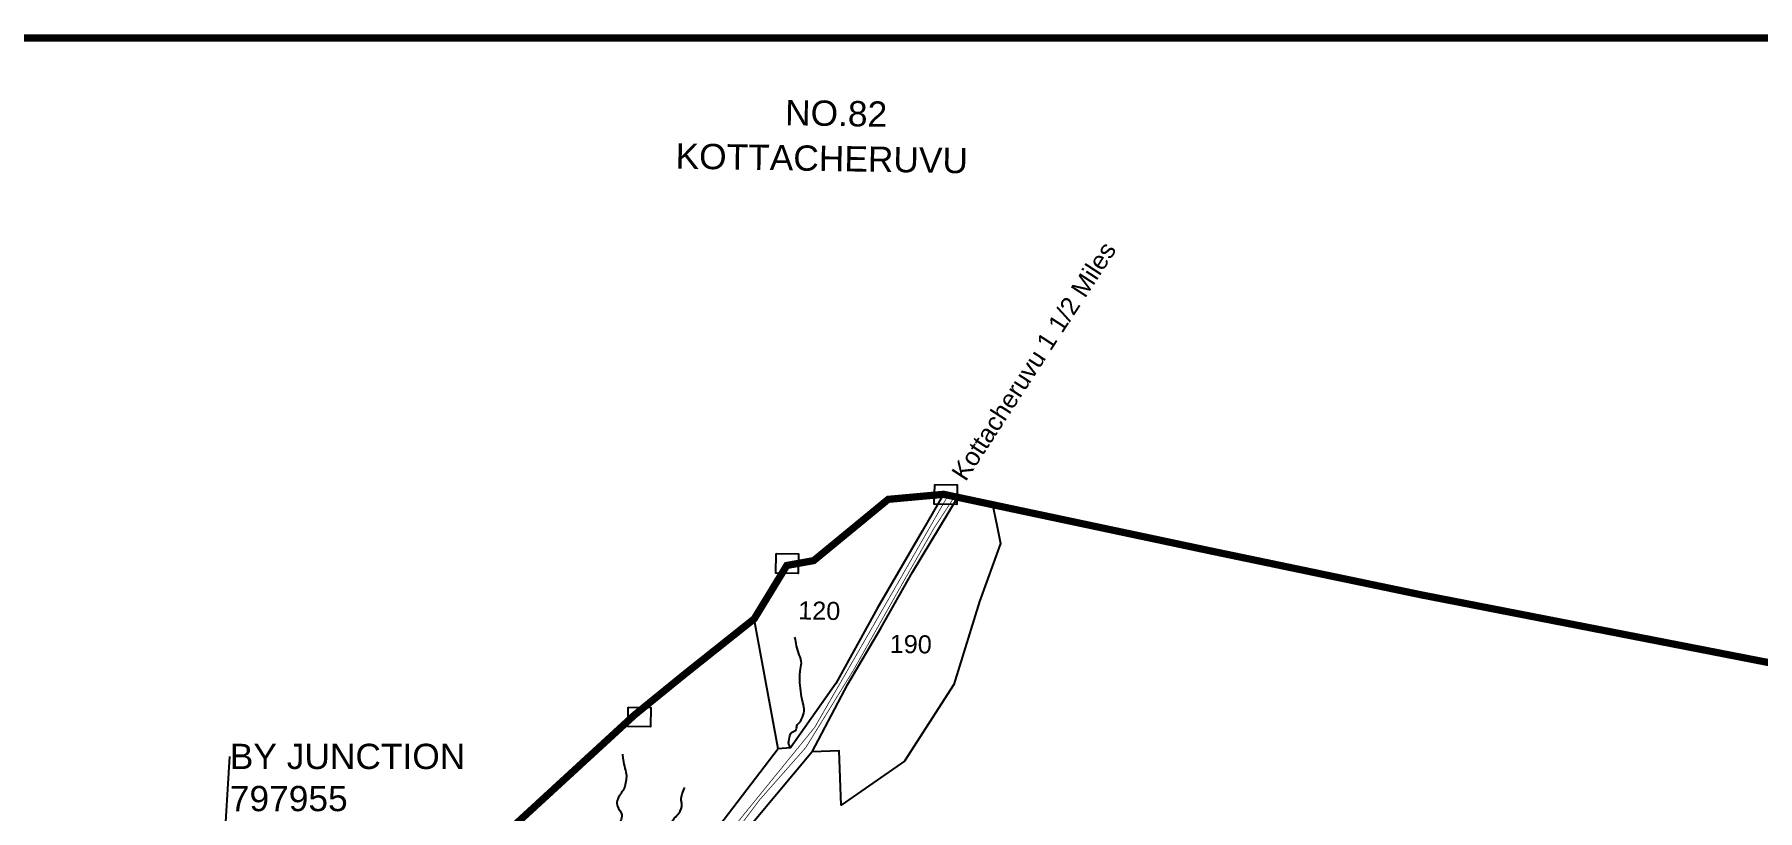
# Model space of a CAD drawing. Header units: feet. Extents: x 795890 to 801423, y 1560112 to 1569674.
# Drawn here: x 797744 to 800129, y 1568600 to 1569674 of the extents above; entities that cross this region are included whole.
import ezdxf
from ezdxf import colors
from ezdxf.entities.mleader import LeaderData, LeaderLine
from ezdxf.enums import TextEntityAlignment as Align
from ezdxf.math import Vec2, Vec3

# ---------------------------------------------------------------- set-up
doc = ezdxf.new("R2010")
doc.units = ezdxf.units.FT
doc.header["$LTSCALE"] = 15
doc.header["$MEASUREMENT"] = 0
doc.linetypes.add('HIDDEN2', pattern=[0.1875, 0.125, -0.0625])
for name, color, linetype in [('CRDS STONES', 7, 'Continuous'), ('PLOT', 7, 'Continuous'), ('PLOT NO', 7, 'Continuous'), ('ROADS', 6, 'Continuous'), ('TANKS-STREAM', 4, 'Continuous'), ('TEXT', 1, 'Continuous'), ('VILLAGE STONES', 240, 'Continuous')]:
    doc.layers.add(name, color=color, linetype=linetype)
doc.layers.add('VILLAGE BOUNDRY', color=5, linetype='HIDDEN2', lineweight=100)
doc.styles.get("Standard").update_dxf_attribs({"font": 'arial.ttf'})

msp = doc.modelspace()

# ---------------------------------------------------------------- linework, layer by layer
at = {"layer": 'PLOT'}
for points in [[(799002.8, 1569037.3), (798973, 1568986.2), (798910.9, 1568879.1), (798853.4, 1568775.2), (798790.7, 1568686.3), (798773.9, 1568684.9), (798740.6, 1568864.9)], [(799070.6, 1569023), (799076.4, 1568994.6), (799081.4, 1568969), (799052.2, 1568888.7), (799016.8, 1568773.8), (798948.4, 1568667.8), (798861, 1568606.8), (798858.2, 1568682.4), (798821, 1568680.9), (798870, 1568774.7), (798915.7, 1568852.2), (798959.8, 1568929.4), (799022.3, 1569033.2)], [(798773.9, 1568684.9), (798630.4, 1568497), (798496.2, 1568316.7), (798380.1, 1568400.6), (798284.7, 1568464.9)], [(798821, 1568680.9), (798715.2, 1568554.2), (798604, 1568408.2), (798514.6, 1568282.2), (798481.8, 1568234.5), (798496.2, 1568316.7)]]:
    msp.add_lwpolyline(points, dxfattribs=at)
at = {"layer": 'PLOT NO', "color": 5, "lineweight": -3, "const_width": 10}
msp.add_lwpolyline([(795894.9, 1569668.8), (801283.7, 1569668.8), (801283.7, 1560513.8), (795894.9, 1560513.8)], close=True, dxfattribs=at)
at = {"layer": 'ROADS', "linetype": 'HIDDEN2', "ltscale": 13, "const_width": 1}
for points in [[(797563.5, 1566392.4), (797647.9, 1566533.5), (797751.4, 1566697.6), (797843.8, 1566876.8), (797930.1, 1567030), (798002.7, 1567218), (798073.9, 1567424.4), (798143.5, 1567634.8), (798187.3, 1567736.8), (798224, 1567819.2), (798296.9, 1567957.3), (798395.5, 1568134.3), (798412.6, 1568175), (798458.1, 1568232.4), (798540.5, 1568342), (798592.8, 1568419.1), (798692.4, 1568552.4), (798824.3, 1568714.7), (798940.9, 1568917.1), (799009.3, 1569036.4)], [(799019.4, 1569036.3), (798989.6, 1568990.7), (798948.1, 1568918), (798877.7, 1568793.4), (798812, 1568686.8), (798747.7, 1568613.9), (798673.7, 1568515.4)]]:
    msp.add_lwpolyline(points, dxfattribs=at)
at = {"layer": 'TANKS-STREAM'}
for points in [[(798790.7, 1568686.7), (798788.3, 1568691.6), (798789, 1568697.9), (798792.3, 1568707.4), (798798.8, 1568711.9), (798800, 1568718.1), (798803.9, 1568721.8), (798806.2, 1568726.1), (798809.7, 1568736.9), (798807.9, 1568749.1), (798805, 1568765), (798804.8, 1568795.8), (798805.8, 1568806.3), (798802.8, 1568815.3), (798797, 1568839.6)], [(798558.3, 1568677.7), (798559.1, 1568670), (798561.6, 1568657.8), (798563.8, 1568647.9), (798562.9, 1568639.9), (798560.7, 1568630.4), (798556.9, 1568624.3), (798552.8, 1568618), (798550.8, 1568612.8), (798551.2, 1568605.8), (798557.4, 1568593.4), (798552.8, 1568577.4), (798577.2, 1568560.2), (798586.1, 1568553.3), (798594.5, 1568544.6), (798597.8, 1568537.5), (798601.8, 1568533.4), (798609.6, 1568526.6), (798612.8, 1568520.4), (798613.8, 1568517.5), (798618.6, 1568504.7), (798620.7, 1568495.3), (798625.6, 1568490)], [(798611.3, 1568523.8), (798617.4, 1568537.3), (798616.4, 1568551), (798618.6, 1568562.8), (798623.3, 1568571.7), (798626.6, 1568579), (798627, 1568583.9), (798630.4, 1568589.4), (798636.2, 1568595.7), (798640.4, 1568608.5), (798639.6, 1568613.9), (798644.6, 1568631.6)]]:
    msp.add_spline(points, degree=3, dxfattribs=at)
at = {"layer": 'VILLAGE BOUNDRY', "lineweight": -2, "ltscale": 10, "const_width": 10}
msp.add_lwpolyline([(797865.8, 1568268.1), (797990.1, 1568243.5), (798284.7, 1568464.9), (798383.8, 1568556.3), (798575.2, 1568732.1), (798644.6, 1568788.5), (798740.6, 1568864.9), (798785.7, 1568938.8), (798822.9, 1568945.5), (798926, 1569030.3), (799002.8, 1569037.3), (799372.1, 1568959), (799664.5, 1568898), (800237.8, 1568786.2)], dxfattribs=at)
at = {"layer": 'VILLAGE STONES', "lineweight": -2}
for points in [[(798990.4, 1569050.7), (799021.6, 1569050.2), (799021.1, 1569023.2), (798989.9, 1569023.7)], [(798770.8, 1568955.2), (798802, 1568954.7), (798801.5, 1568927.6), (798770.3, 1568928.2)], [(798566.2, 1568742.7), (798597.4, 1568742.2), (798597, 1568715.2), (798565.7, 1568715.7)]]:
    msp.add_lwpolyline(points, close=True, dxfattribs=at)

# ---------------------------------------------------------------- texts
at = {"layer": 'PLOT NO', "linetype": 'Continuous', "lineweight": -2}
msp.add_text('Kottacheruvu 1 1/2 Miles', height=25, rotation=56.9479, dxfattribs=at).set_placement((799033.2, 1569053.9))
at = {"layer": 'PLOT NO', "lineweight": -2}
for s, p in [('120', (798830.6, 1568876.2)), ('190', (798957.3, 1568829.9))]:
    msp.add_text(s, height=25, rotation=359.064, dxfattribs=at).set_placement(p, align=Align.MIDDLE_CENTER)
at = {"layer": 'TEXT', "lineweight": -2}
for s, p in [('NO.82 ', (798783.1, 1569548.3)), ('KOTTACHERUVU', (798631.5, 1569488.2))]:
    msp.add_text(s, height=35, rotation=359.064, dxfattribs=at).set_placement(p)

# ---------------------------------------------------------------- leaders
at = {"layer": 'CRDS STONES', "color": 1}
ml = msp.add_multileader_mtext('Standard', dxfattribs=at)
ml.set_content('BY JUNCTION\\P797955\\P1568267', color=1)
ml.set_leader_properties()
ml.build(insert=Vec2(0, 0))
ml.multileader.update_dxf_attribs({"dogleg_length": 0.36, "arrow_head_size": 35})
ctx = ml.context
ctx.base_point, ctx.char_height, ctx.arrow_head_size, ctx.landing_gap_size, ctx.plane_origin = Vec3(798014.6, 1568674.2), 35, 35, 0.09, Vec3(797452.4, 1568418)
notes = []
notes.append((ctx, [(0, (1, 1, 0), (798014.6, 1568674.2), (1, 0), 1.396927018504357e-11, [(0, [(797988, 1568242.5)], 0, [])])]))
ctx.mtext.insert, ctx.mtext.flow_direction = Vec3(798014.7, 1568692), 5
for ctx, leaders in notes:
    for number, flags, end, landing, length, lines in leaders:
        leader = LeaderData()
        leader.index, (leader.has_last_leader_line, leader.has_dogleg_vector, leader.attachment_direction) = number, flags
        leader.last_leader_point, leader.dogleg_vector, leader.dogleg_length = Vec3(end), Vec3(landing), length
        for number, points, colour, breaks in lines:
            line = LeaderLine()
            line.index, line.vertices, line.color, line.breaks = number, Vec3.list(points), colors.encode_raw_color(colour), breaks
            leader.lines.append(line)
        ctx.leaders.append(leader)

doc.saveas('drawing.dxf')
